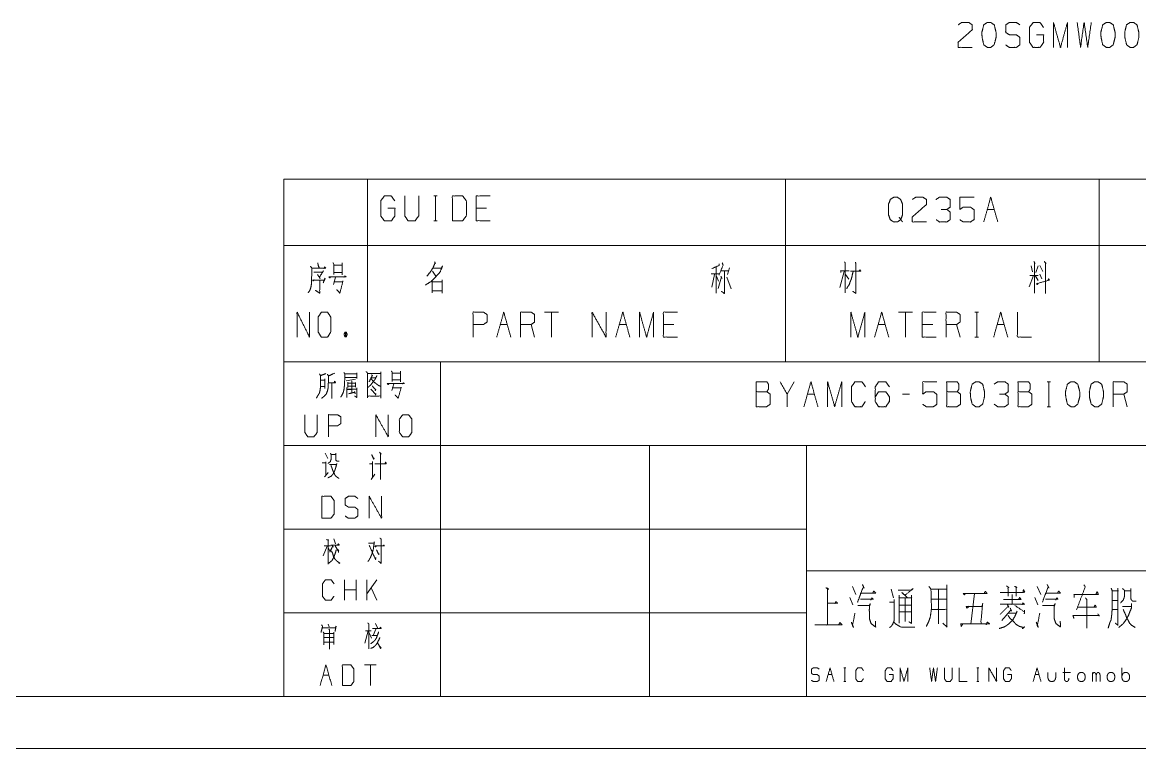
# Paper-space layout 'SHT2' of a CAD drawing. Header units: millimetres. Extents: x 0 to 420, y 0 to 297.
# Drawn here: x 210 to 316.9, y 0 to 69.4 of the extents above; entities that cross this region are included whole.
import ezdxf

# ---------------------------------------------------------------- set-up
doc = ezdxf.new("R2010")
doc.units = ezdxf.units.MM
doc.layers.add('101', color=7, linetype='Continuous', true_color=0xffffff)

psp = doc.layouts.new('SHT2')

# ---------------------------------------------------------------- linework, layer by layer
at = {"layer": '101', "color": 72, "linetype": 'Continuous', "lineweight": 18}
for p, q in [((235, 54.46), (235, 48.11)), ((235, 54.46), (243, 54.46)), ((243, 54.46), (243, 48.11)), ((243, 54.46), (283, 54.46)), ((283, 54.46), (283, 48.11)), ((283, 54.46), (313, 54.46)), ((313, 54.46), (338, 54.46)), ((313, 54.46), (313, 48.11)), ((249.35, 52.85), (249.68, 52.85)), ((249.52, 52.85), (249.52, 50.48)), ((254.41, 51.68), (253.41, 51.68)), ((302.3, 51.56), (302.97, 51.56)), ((249.35, 50.48), (249.68, 50.48)), ((235, 48.11), (243, 48.11)), ((235, 48.11), (235, 37)), ((243, 48.11), (283, 48.11)), ((243, 48.11), (243, 37)), ((283, 48.11), (313, 48.11)), ((283, 48.11), (283, 37)), ((313, 48.11), (338, 48.11)), ((313, 48.11), (313, 37)), ((239.76, 46.22), (240.58, 46.22)), ((240.59, 46.45), (240.59, 45.3)), ((276.35, 46.08), (276.35, 43.55)), ((277.63, 45.98), (277.45, 45.35)), ((306.49, 46.18), (306.62, 45.6)), ((307.15, 46.18), (306.94, 45.53)), ((307.33, 46.2), (307.61, 45.62)), ((239.76, 45.53), (240.58, 45.53)), ((239.95, 45.08), (239.76, 44.38)), ((249.23, 45.65), (249.55, 45.17)), ((275.88, 45.4), (276.64, 45.4)), ((276.21, 45.35), (275.95, 44.13)), ((276.39, 45.17), (276.6, 44.7)), ((276.87, 45.12), (276.55, 44)), ((276.78, 45.68), (277.56, 45.68)), ((276.8, 45.17), (276.94, 44.95)), ((277.38, 45.08), (277.79, 43.98)), ((288.6, 45.62), (288.21, 44.08)), ((288.74, 45.35), (289.04, 44.9)), ((306.72, 45.25), (306.32, 44.17)), ((306.37, 45.25), (307.18, 45.25)), ((306.87, 45.25), (307.18, 44.77)), ((307.31, 45.37), (307.52, 44.92)), ((239.81, 44.65), (240.59, 44.65)), ((261.28, 41.74), (259.94, 41.74)), ((260.61, 41.74), (260.61, 39.36)), ((295.14, 41.74), (293.8, 41.74)), ((294.47, 41.74), (294.47, 39.36)), ((301.12, 41.74), (301.46, 41.74)), ((301.3, 41.74), (301.3, 39.36)), ((240.85, 39.81), (240.99, 39.39)), ((255.72, 40.56), (256.39, 40.56)), ((259, 39.36), (258.67, 40.56)), ((267.1, 40.56), (267.77, 40.56)), ((272.33, 40.56), (271.32, 40.56)), ((291.86, 40.56), (292.53, 40.56)), ((297.08, 40.56), (296.08, 40.56)), ((299.7, 39.36), (299.36, 40.56)), ((303.24, 40.56), (303.91, 40.56)), ((301.12, 39.36), (301.46, 39.36)), ((235, 37), (243, 37)), ((243, 37), (283, 37)), ((283, 37), (313, 37)), ((313, 37), (338, 37)), ((241.88, 35.33), (240.99, 35.18)), ((245.34, 35.89), (246.15, 35.89)), ((246.17, 36.08), (246.17, 35.07)), ((239.6, 34.98), (239.6, 33.48)), ((241.5, 34.36), (241.5, 34.34)), ((245.34, 35.27), (246.15, 35.27)), ((245.53, 34.87), (245.34, 34.25)), ((245.39, 34.49), (246.17, 34.49)), ((283.82, 35.08), (283.15, 33.9)), ((308.02, 35.08), (308.35, 35.08)), ((308.19, 35.08), (308.19, 32.7)), ((285.09, 33.9), (285.76, 33.9)), ((294.87, 33.9), (294.2, 33.9)), ((315.69, 32.7), (315.36, 33.9)), ((308.02, 32.7), (308.35, 32.7)), ((238.96, 28.27), (239.21, 27.76)), ((243.36, 25.73), (243.73, 26.24)), ((239.16, 19.37), (238.78, 18.44)), ((239.81, 20.05), (239.95, 19.58)), ((243.1, 19.66), (243.66, 19.66)), ((239.24, 19.19), (239.41, 18.9)), ((240.83, 14.19), (240.83, 16.15)), ((241.94, 14.19), (241.94, 16.15)), ((243.92, 16.15), (242.95, 14.79)), ((242.95, 14.19), (242.95, 16.15)), ((241.94, 15.18), (240.83, 15.18)), ((243.92, 14.19), (243.36, 15.37)), ((289.4, 15.49), (289.74, 14.73)), ((293.11, 15.25), (293.33, 14.42)), ((307.08, 15.49), (307.42, 14.73)), ((314.27, 15.08), (314.84, 15.08)), ((315.42, 15.08), (316.01, 15.08)), ((289.16, 14.45), (289.45, 13.76)), ((301.06, 14.83), (300.72, 11.9)), ((306.84, 14.45), (307.13, 13.76)), ((314.27, 14.18), (314.79, 14.18)), ((304.37, 12.94), (305.08, 12.94)), ((313.01, 12.66), (312.88, 12.9)), ((314.27, 13.32), (314.79, 13.32)), ((315.23, 13.59), (316.03, 13.59)), ((239.25, 11.91), (239.35, 11.64)), ((243.78, 11.97), (243.97, 11.56)), ((298.47, 11.63), (298.06, 12)), ((239.31, 11.41), (239.39, 11.35)), ((243.08, 11.25), (242.76, 10.09)), ((242.83, 11.27), (243.37, 11.27)), ((243.17, 11.06), (243.39, 10.56)), ((243.42, 10.83), (243.94, 10.83)), ((243.8, 11.41), (243.55, 10.81)), ((243.84, 8.01), (242.73, 8.01)), ((243.29, 8.01), (243.29, 6.04)), ((288.58, 7.73), (288.76, 7.73)), ((288.67, 7.73), (288.67, 6.42)), ((301.31, 7.73), (301.49, 7.73)), ((301.4, 7.73), (301.4, 6.42)), ((315.18, 6.76), (315.18, 7.73)), ((238.77, 7.04), (239.32, 7.04)), ((287.07, 7.08), (287.45, 7.08)), ((288.58, 6.42), (288.76, 6.42)), ((301.31, 6.42), (301.49, 6.42)), ((306.88, 7.08), (307.25, 7.08)), ((309.52, 7.29), (310.25, 7.29)), ((312.35, 6.42), (312.35, 7.29))]:
    psp.add_line(p, q, dxfattribs=at)
at = {"layer": '101', "color": 133, "linetype": 'Continuous', "lineweight": 18}
for p, q in [((235, 37), (415, 37)), ((235, 37), (235, 5)), ((250, 37), (250, 5)), ((235, 29), (415, 29)), ((270, 29), (270, 5)), ((285, 29), (285, 5)), ((235, 21), (285, 21)), ((285, 17), (394, 17)), ((235, 13), (285, 13)), ((25, 5), (415, 5)), ((235, 5), (415, 5)), ((0, 0), (420, 0))]:
    psp.add_line(p, q, dxfattribs=at)
at = {"layer": '101', "color": 72, "linetype": 'Continuous', "lineweight": 18}
for points, knots in [([(299.52, 69.21), (299.84, 69.44), (300.53, 69.44), (300.86, 69.21), (300.86, 68.74), (299.5, 67.54), (299.52, 67.06), (300.86, 67.06)], [0, 0, 0.069694, 0.192979, 0.265274, 0.350227, 0.67474, 0.759752, 1, 1]), ([(302.63, 67.06), (302.96, 67.31), (303.14, 68.01), (303.14, 68.49), (302.96, 69.21), (302.63, 69.44), (302.29, 69.44), (301.96, 69.21), (301.78, 68.49), (301.8, 68.01), (301.96, 67.31), (302.29, 67.06), (302.63, 67.06)], [0, 0, 0.067526, 0.183973, 0.260585, 0.380944, 0.446143, 0.500306, 0.565506, 0.685865, 0.76253, 0.878311, 0.945837, 1, 1]), ([(304.06, 67.29), (304.39, 67.06), (305.08, 67.06), (305.42, 67.31), (305.42, 68.01), (305.08, 68.26), (304.41, 68.26), (304.06, 68.49), (304.06, 69.21), (304.41, 69.44), (305.08, 69.44), (305.42, 69.21)], [0, 0, 0.068034, 0.184053, 0.254518, 0.372335, 0.442801, 0.555845, 0.62637, 0.748394, 0.818919, 0.931963, 1, 1]), ([(307.02, 68.26), (307.69, 68.26), (307.69, 67.54), (307.36, 67.06), (306.67, 67.06), (306.33, 67.54), (306.33, 68.96), (306.69, 69.44), (307.34, 69.44), (307.68, 68.96)], [0, 0, 0.103295, 0.214796, 0.30426, 0.410277, 0.499741, 0.718897, 0.80996, 0.910534, 1, 1]), ([(308.63, 67.06), (308.63, 69.44), (309.3, 67.06), (309.97, 69.44), (309.97, 67.06)], [0, 0, 0.245192, 0.5, 0.754808, 1, 1]), ([(310.9, 69.44), (311.22, 67.06), (311.56, 69.44), (311.91, 67.06), (312.25, 69.44)], [0, 0, 0.249746, 0.499742, 0.750003, 1, 1]), ([(314.01, 67.06), (314.35, 67.31), (314.52, 68.01), (314.52, 68.49), (314.35, 69.21), (314.01, 69.44), (313.68, 69.44), (313.34, 69.21), (313.16, 68.49), (313.18, 68.01), (313.34, 67.31), (313.68, 67.06), (314.01, 67.06)], [0, 0, 0.067526, 0.183973, 0.260585, 0.380944, 0.446143, 0.500306, 0.565506, 0.685865, 0.76253, 0.878311, 0.945837, 1, 1]), ([(316.29, 67.06), (316.62, 67.31), (316.8, 68.01), (316.8, 68.49), (316.62, 69.21), (316.29, 69.44), (315.95, 69.44), (315.62, 69.21), (315.44, 68.49), (315.46, 68.01), (315.62, 67.31), (315.95, 67.06), (316.29, 67.06)], [0, 0, 0.067524, 0.18397, 0.260582, 0.380941, 0.446138, 0.500304, 0.565503, 0.685862, 0.762527, 0.878307, 0.945834, 1, 1]), ([(244.97, 51.68), (245.64, 51.68), (245.64, 50.95), (245.31, 50.48), (244.62, 50.48), (244.28, 50.95), (244.28, 52.38), (244.63, 52.85), (245.29, 52.85), (245.62, 52.38)], [0, 0, 0.103295, 0.214796, 0.304262, 0.410275, 0.49974, 0.718896, 0.809956, 0.910534, 1, 1]), ([(246.58, 52.85), (246.58, 50.95), (246.89, 50.48), (247.57, 50.48), (247.92, 50.95), (247.92, 52.85)], [0, 0, 0.337151, 0.4386, 0.557783, 0.662849, 1, 1]), ([(251.13, 50.48), (252.12, 50.48), (252.47, 50.95), (252.47, 52.38), (252.12, 52.85), (251.13, 52.85), (251.13, 50.48)], [0, 0, 0.142134, 0.22716, 0.43179, 0.516817, 0.658951, 1, 1]), ([(254.75, 50.48), (253.41, 50.48), (253.41, 52.85), (254.75, 52.85)], [0, 0, 0.26539, 0.73461, 1, 1]), ([(293.86, 50.83), (294.02, 50.58), (293.69, 50.36), (293.35, 50.36), (293.02, 50.58), (292.84, 51.06), (292.84, 52.03), (293.02, 52.51), (293.35, 52.73), (293.69, 52.73), (294.02, 52.51), (294.2, 52.03), (294.2, 51.08), (294.02, 50.58), (294.2, 50.36)], [0, 0, 0.043277, 0.102316, 0.151366, 0.210404, 0.284427, 0.42683, 0.500853, 0.559892, 0.608942, 0.66798, 0.742003, 0.880755, 0.95821, 1, 1]), ([(295.13, 52.51), (295.45, 52.73), (296.14, 52.73), (296.48, 52.51), (296.48, 52.03), (295.11, 50.83), (295.13, 50.36), (296.48, 50.36)], [0, 0, 0.069694, 0.192979, 0.265274, 0.350227, 0.67474, 0.759752, 1, 1]), ([(298.42, 51.56), (298.75, 51.78), (298.75, 52.51), (298.42, 52.73), (297.73, 52.73), (297.39, 52.51)], [0, 0, 0.153872, 0.429851, 0.583723, 0.846122, 1, 1]), ([(299.67, 50.58), (300, 50.36), (300.69, 50.36), (301.03, 50.58), (301.03, 51.53), (300.69, 51.78), (300, 51.78), (299.67, 51.56), (299.67, 52.73), (301.03, 52.73)], [0, 0, 0.062229, 0.168343, 0.230572, 0.376815, 0.441266, 0.54738, 0.609609, 0.790488, 1, 1]), ([(297.41, 50.58), (297.73, 50.36), (298.42, 50.36), (298.75, 50.58), (298.75, 51.31), (298.42, 51.56), (297.9, 51.56)], [0, 0, 0.124124, 0.343692, 0.472448, 0.70338, 0.836733, 1, 1]), ([(237.56, 46.13), (237.69, 45.95), (237.66, 44.45), (237.59, 44.08), (237.48, 43.78), (237.34, 43.6)], [0, 0, 0.081566, 0.649824, 0.793832, 0.914832, 1, 1]), ([(237.7, 45.95), (239.01, 45.95), (238.93, 46.08), (238.85, 45.9)], [0, 0, 0.79327, 0.883171, 1, 1]), ([(238.25, 46.45), (238.36, 46), (238.39, 46.08), (238.35, 45.9)], [0, 0, 0.638265, 0.750293, 1, 1]), ([(239.7, 46.47), (239.78, 46.38), (239.78, 45.35)], [0, 0, 0.110318, 1, 1]), ([(249.32, 45.95), (250.08, 45.95), (250.2, 46.18), (249.97, 45.6), (249.55, 45.12), (249.14, 44.7), (248.56, 44.33)], [0, 0, 0.213824, 0.286066, 0.460275, 0.639447, 0.80491, 1, 1]), ([(249.43, 46.55), (249.53, 46.38), (249.48, 46.45), (249.28, 45.98), (249.05, 45.62), (248.7, 45.17)], [0, 0, 0.113643, 0.164652, 0.449685, 0.682203, 1, 1]), ([(276.64, 46.35), (276.64, 46.2), (275.95, 45.9)], [0, 0, 0.166335, 1, 1]), ([(276.94, 46.47), (277.03, 46.22), (276.64, 45.28)], [0, 0, 0.205285, 1, 1]), ([(288.64, 46.55), (288.71, 46.45), (288.71, 43.6)], [0, 0, 0.041199, 1, 1]), ([(289.68, 46.53), (289.73, 46.38), (289.73, 43.53), (289.43, 43.73)], [0, 0, 0.047209, 0.892896, 1, 1]), ([(306.76, 46.58), (306.87, 46.38), (306.81, 46.45), (306.81, 43.55)], [0, 0, 0.070344, 0.098885, 1, 1]), ([(307.75, 46.58), (307.93, 46.38), (307.86, 46.45), (307.86, 43.53)], [0, 0, 0.081006, 0.11229, 1, 1]), ([(237.91, 44.83), (237.81, 44.7), (237.77, 44.8), (238.91, 44.8), (238.96, 45), (238.79, 44.55)], [0, 0, 0.074524, 0.127161, 0.67261, 0.770465, 1, 1]), ([(237.89, 45.55), (238.71, 45.55), (238.8, 45.68), (238.41, 45.08), (238.5, 44.95), (238.22, 45.35)], [0, 0, 0.349352, 0.41636, 0.723317, 0.790325, 1, 1]), ([(239.46, 45.08), (239.41, 45), (239.32, 45.12), (240.97, 45.12), (240.87, 45.2), (240.76, 45.08)], [0, 0, 0.040633, 0.112439, 0.86841, 0.923643, 1, 1]), ([(277.15, 45.68), (277.15, 43.53), (276.87, 43.73)], [0, 0, 0.861245, 1, 1]), ([(288.3, 45.53), (288.28, 45.68), (289.1, 45.68)], [0, 0, 0.156667, 1, 1]), ([(289.47, 45.62), (289.4, 45.37), (289.36, 45.15), (289.29, 44.9), (289.18, 44.65), (289.1, 44.38), (288.95, 44.17), (288.85, 43.98)], [0, 0, 0.146031, 0.274053, 0.420084, 0.572724, 0.735083, 0.872755, 1, 1]), ([(289.22, 45.65), (290.21, 45.65), (290.12, 45.78), (290.01, 45.65)], [0, 0, 0.757413, 0.874554, 1, 1]), ([(307.15, 44.5), (307.1, 44.38), (306.99, 44.45), (308.23, 44.8), (308.17, 44.92), (308.1, 44.77)], [0, 0, 0.073272, 0.143369, 0.837239, 0.91051, 1, 1]), ([(238.44, 44.83), (238.44, 43.55), (238.03, 43.83)], [0, 0, 0.721581, 1, 1]), ([(240.67, 44.73), (240.37, 43.55), (240.07, 43.9)], [0, 0, 0.725031, 1, 1]), ([(249.16, 44.8), (249.21, 44.73), (249.21, 43.6), (249.21, 43.78), (250.15, 43.78), (250.15, 43.55), (250.15, 44.83), (250.15, 44.65), (249.25, 44.65)], [0, 0, 0.018725, 0.248079, 0.283757, 0.474741, 0.520613, 0.780549, 0.816226, 1, 1]), ([(236.28, 39.36), (236.28, 41.74), (237.47, 39.36), (237.47, 41.74)], [0, 0, 0.320621, 0.679379, 1, 1]), ([(238.6, 39.36), (239.2, 39.36), (239.5, 39.84), (239.5, 41.26), (239.2, 41.74), (238.6, 41.74), (238.29, 41.26), (238.29, 39.84), (238.6, 39.36)], [0, 0, 0.094594, 0.183574, 0.409674, 0.498654, 0.593248, 0.683574, 0.909674, 1, 1]), ([(253.11, 39.36), (253.11, 41.74), (254.11, 41.74), (254.45, 41.51), (254.45, 40.79), (254.1, 40.56), (253.11, 40.56)], [0, 0, 0.401146, 0.571314, 0.639588, 0.762043, 0.832817, 1, 1]), ([(257.66, 39.36), (257.66, 41.74), (258.67, 41.74), (259, 41.51), (259, 40.79), (258.67, 40.56), (257.66, 40.56)], [0, 0, 0.400952, 0.571034, 0.639278, 0.761674, 0.829918, 1, 1]), ([(264.49, 39.36), (264.49, 41.74), (265.83, 39.36), (265.83, 41.74)], [0, 0, 0.317574, 0.682426, 1, 1]), ([(269.04, 39.36), (269.04, 41.74), (269.71, 39.36), (270.38, 41.74), (270.38, 39.36)], [0, 0, 0.245192, 0.5, 0.754808, 1, 1]), ([(272.66, 39.36), (271.32, 39.36), (271.32, 41.74), (272.66, 41.74)], [0, 0, 0.26539, 0.73461, 1, 1]), ([(289.25, 39.36), (289.25, 41.74), (289.92, 39.36), (290.59, 41.74), (290.59, 39.36)], [0, 0, 0.245192, 0.5, 0.754808, 1, 1]), ([(297.42, 39.36), (296.08, 39.36), (296.08, 41.74), (297.42, 41.74)], [0, 0, 0.26539, 0.73461, 1, 1]), ([(298.35, 39.36), (298.35, 41.74), (299.36, 41.74), (299.7, 41.51), (299.7, 40.79), (299.36, 40.56), (298.35, 40.56)], [0, 0, 0.400952, 0.571034, 0.639278, 0.761674, 0.829918, 1, 1]), ([(305.18, 41.74), (305.18, 39.36), (306.53, 39.36)], [0, 0, 0.638733, 1, 1]), ([(240.85, 39.39), (240.99, 39.39), (241.07, 39.61), (240.99, 39.81), (240.85, 39.81), (240.77, 39.61), (240.85, 39.39), (240.99, 39.81)], [0, 0, 0.086283, 0.23189, 0.363169, 0.449452, 0.580731, 0.726338, 1, 1]), ([(239.02, 35.86), (238.52, 35.67), (238.41, 35.86), (238.52, 35.67), (238.52, 34.63), (238.49, 34.32), (238.41, 33.99), (238.27, 33.77), (238.13, 33.52)], [0, 0, 0.166849, 0.237229, 0.30761, 0.629674, 0.726097, 0.831699, 0.91292, 1, 1]), ([(238.49, 35.22), (238.94, 35.22), (238.94, 35.36), (238.94, 34.43), (238.94, 34.63), (238.51, 34.63)], [0, 0, 0.210721, 0.272386, 0.704045, 0.796543, 1, 1]), ([(239.85, 35.89), (239.29, 35.64), (239.18, 35.8), (239.29, 35.64), (239.26, 34.72), (239.24, 34.45), (239.18, 34.19), (239.07, 33.92), (238.88, 33.7), (238.63, 33.5)], [0, 0, 0.182665, 0.239138, 0.295612, 0.572456, 0.651646, 0.732866, 0.818377, 0.904772, 1, 1]), ([(240.75, 35.97), (240.85, 35.84), (240.82, 34.85), (240.78, 34.43), (240.71, 34.1), (240.61, 33.88), (240.46, 33.61)], [0, 0, 0.065828, 0.469166, 0.63985, 0.777913, 0.875226, 1, 1]), ([(240.85, 35.84), (241.99, 35.84), (241.99, 35.95), (241.99, 35.4), (241.99, 35.49), (240.86, 35.49)], [0, 0, 0.378062, 0.414689, 0.597821, 0.627122, 1, 1]), ([(242.88, 36.06), (243, 35.95), (243, 33.57), (243, 33.72), (244.28, 33.72), (244.28, 33.5), (244.28, 36.02), (244.28, 35.86), (243, 35.86)], [0, 0, 0.020432, 0.31272, 0.331665, 0.488565, 0.515629, 0.824156, 0.8431, 1, 1]), ([(243.41, 35.47), (243.81, 35.47), (243.92, 35.67), (243.75, 35.33), (243.53, 35.05), (243.34, 34.8), (243.09, 34.56)], [0, 0, 0.200765, 0.312942, 0.497481, 0.675939, 0.827662, 1, 1]), ([(243.41, 35.75), (243.52, 35.64), (243.47, 35.69), (243.17, 35.07)], [0, 0, 0.171555, 0.242655, 1, 1]), ([(243.38, 35.36), (243.56, 35.11), (243.83, 34.91), (244.05, 34.74), (244.25, 34.65)], [0, 0, 0.268925, 0.559585, 0.805954, 1, 1]), ([(245.28, 36.11), (245.36, 36.02), (245.36, 35.11)], [0, 0, 0.1152, 1, 1]), ([(239.32, 34.98), (239.96, 34.98), (239.88, 35.14), (239.82, 34.98)], [0, 0, 0.653169, 0.829876, 1, 1]), ([(241.14, 35.05), (241.14, 34.54), (241.14, 34.65), (241.88, 34.65), (241.88, 34.56), (241.88, 35.02), (241.88, 34.94), (241.14, 34.94), (241.52, 34.94), (241.52, 35.18), (241.52, 34.01), (241.52, 34.34), (241.05, 34.34), (241.05, 34.52), (241.05, 33.57), (241.05, 34.34)], [0, 0, 0.070415, 0.085722, 0.187454, 0.1997, 0.263992, 0.276238, 0.377969, 0.429917, 0.463594, 0.625854, 0.671777, 0.736711, 0.761203, 0.892847, 1, 1]), ([(241.05, 34.36), (242, 34.36), (242, 34.49), (242, 33.57), (241.78, 33.72)], [0, 0, 0.417696, 0.475807, 0.882585, 1, 1]), ([(243.33, 34.36), (243.81, 33.88), (243.84, 33.94), (243.77, 33.81)], [0, 0, 0.751291, 0.831524, 1, 1]), ([(243.47, 34.67), (243.78, 34.32), (243.81, 34.36), (243.75, 34.23)], [0, 0, 0.701571, 0.782059, 1, 1]), ([(245.05, 34.87), (245, 34.8), (244.9, 34.91), (246.54, 34.91), (246.45, 34.98), (246.34, 34.87)], [0, 0, 0.037993, 0.105804, 0.873518, 0.927248, 1, 1]), ([(246.25, 34.56), (245.95, 33.52), (245.65, 33.83)], [0, 0, 0.715868, 1, 1]), ([(280.2, 34.13), (280.2, 35.08), (281.21, 35.08), (281.37, 34.85), (281.37, 34.38), (281.21, 34.13), (280.2, 34.13), (280.2, 32.7), (281.19, 32.7), (281.53, 32.93), (281.53, 33.9), (281.21, 34.13)], [0, 0, 0.115917, 0.238846, 0.272469, 0.330427, 0.366584, 0.489512, 0.663388, 0.78416, 0.833485, 0.952452, 1, 1]), ([(283.15, 32.7), (283.15, 33.9), (282.48, 35.08)], [0, 0, 0.469959, 1, 1]), ([(287.03, 32.7), (287.03, 35.08), (287.7, 32.7), (288.38, 35.08), (288.38, 32.7)], [0, 0, 0.245192, 0.5, 0.754808, 1, 1]), ([(290.63, 33.18), (290.3, 32.7), (289.64, 32.7), (289.31, 33.18), (289.31, 34.6), (289.64, 35.08), (290.32, 35.08), (290.65, 34.6)], [0, 0, 0.114569, 0.243367, 0.357936, 0.638583, 0.753152, 0.885431, 1, 1]), ([(291.59, 33.65), (291.9, 34.13), (292.59, 34.13), (292.93, 33.65), (292.93, 33.18), (292.59, 32.7), (291.9, 32.7), (291.59, 33.18), (291.59, 34.6), (291.9, 35.08), (292.59, 35.08), (292.93, 34.6)], [0, 0, 0.076963, 0.16976, 0.248073, 0.312018, 0.390331, 0.483129, 0.560092, 0.751926, 0.828889, 0.921687, 1, 1]), ([(296.12, 32.93), (296.46, 32.7), (297.15, 32.7), (297.48, 32.93), (297.48, 33.88), (297.15, 34.13), (296.46, 34.13), (296.12, 33.9), (296.12, 35.08), (297.48, 35.08)], [0, 0, 0.062229, 0.168345, 0.230572, 0.376816, 0.441264, 0.547379, 0.609609, 0.79049, 1, 1]), ([(298.42, 34.13), (298.42, 35.08), (299.42, 35.08), (299.58, 34.85), (299.58, 34.38), (299.42, 34.13), (298.42, 34.13), (298.42, 32.7), (299.4, 32.7), (299.74, 32.93), (299.74, 33.9), (299.42, 34.13)], [0, 0, 0.115917, 0.238847, 0.27247, 0.330429, 0.366585, 0.489516, 0.663391, 0.784165, 0.833487, 0.952454, 1, 1]), ([(301.52, 32.7), (301.86, 32.95), (302.03, 33.65), (302.03, 34.13), (301.86, 34.85), (301.52, 35.08), (301.19, 35.08), (300.85, 34.85), (300.67, 34.13), (300.69, 33.65), (300.85, 32.95), (301.19, 32.7), (301.52, 32.7)], [0, 0, 0.067527, 0.183973, 0.260584, 0.380944, 0.446143, 0.500306, 0.565505, 0.685864, 0.762529, 0.87831, 0.945837, 1, 1]), ([(303.98, 33.9), (304.31, 34.13), (304.31, 34.85), (303.98, 35.08), (303.29, 35.08), (302.95, 34.85)], [0, 0, 0.153877, 0.429855, 0.583732, 0.846129, 1, 1]), ([(305.24, 34.13), (305.24, 35.08), (306.25, 35.08), (306.41, 34.85), (306.41, 34.38), (306.25, 34.13), (305.24, 34.13), (305.24, 32.7), (306.23, 32.7), (306.57, 32.93), (306.57, 33.9), (306.25, 34.13)], [0, 0, 0.115917, 0.238846, 0.272469, 0.330427, 0.366584, 0.489512, 0.663388, 0.78416, 0.833485, 0.952452, 1, 1]), ([(310.63, 32.7), (310.96, 32.95), (311.14, 33.65), (311.14, 34.13), (310.96, 34.85), (310.63, 35.08), (310.29, 35.08), (309.96, 34.85), (309.78, 34.13), (309.8, 33.65), (309.96, 32.95), (310.29, 32.7), (310.63, 32.7)], [0, 0, 0.067527, 0.183972, 0.260584, 0.380943, 0.446142, 0.500305, 0.565505, 0.685864, 0.762529, 0.87831, 0.945837, 1, 1]), ([(312.9, 32.7), (313.24, 32.95), (313.42, 33.65), (313.42, 34.13), (313.24, 34.85), (312.9, 35.08), (312.57, 35.08), (312.23, 34.85), (312.06, 34.13), (312.07, 33.65), (312.23, 32.95), (312.57, 32.7), (312.9, 32.7)], [0, 0, 0.067527, 0.183973, 0.260584, 0.380944, 0.446143, 0.500306, 0.565505, 0.685864, 0.762529, 0.87831, 0.945837, 1, 1]), ([(314.35, 32.7), (314.35, 35.08), (315.36, 35.08), (315.69, 34.85), (315.69, 34.13), (315.36, 33.9), (314.35, 33.9)], [0, 0, 0.400952, 0.571034, 0.639278, 0.761674, 0.829918, 1, 1]), ([(241.21, 33.94), (241.8, 34.08), (241.77, 34.14), (241.85, 33.92)], [0, 0, 0.664113, 0.744119, 1, 1]), ([(302.97, 32.93), (303.29, 32.7), (303.98, 32.7), (304.31, 32.93), (304.31, 33.65), (303.98, 33.9), (303.46, 33.9)], [0, 0, 0.124118, 0.343685, 0.472446, 0.703377, 0.836734, 1, 1]), ([(237.02, 31.92), (237.02, 30.24), (237.3, 29.82), (237.89, 29.82), (238.21, 30.24), (238.21, 31.92)], [0, 0, 0.337151, 0.4386, 0.557779, 0.662849, 1, 1]), ([(239.28, 29.82), (239.28, 31.92), (240.17, 31.92), (240.47, 31.72), (240.47, 31.08), (240.16, 30.88), (239.28, 30.88)], [0, 0, 0.401145, 0.571312, 0.639588, 0.762043, 0.832818, 1, 1]), ([(243.81, 29.82), (243.81, 31.92), (245, 29.82), (245, 31.92)], [0, 0, 0.317575, 0.682425, 1, 1]), ([(246.37, 29.82), (246.96, 29.82), (247.26, 30.24), (247.26, 31.5), (246.96, 31.92), (246.37, 31.92), (246.06, 31.5), (246.06, 30.24), (246.37, 29.82)], [0, 0, 0.102684, 0.19162, 0.409478, 0.498414, 0.601098, 0.69162, 0.909478, 1, 1]), ([(239.47, 28.27), (239.53, 28.12), (239.55, 27.87), (239.53, 27.65), (239.46, 27.45), (239.25, 27.28)], [0, 0, 0.149643, 0.368122, 0.566825, 0.758478, 1, 1]), ([(239.55, 28.12), (239.97, 28.12), (239.97, 28.27), (239.97, 27.67), (240, 27.56), (240.08, 27.5), (240.3, 27.5)], [0, 0, 0.262145, 0.358273, 0.729051, 0.800406, 0.864074, 1, 1]), ([(243.42, 28.12), (243.61, 27.67), (243.64, 27.76), (243.53, 27.85)], [0, 0, 0.671942, 0.80317, 1, 1]), ([(244.15, 28.36), (244.31, 28.16), (244.26, 28.27), (244.26, 25.73)], [0, 0, 0.086785, 0.127971, 1, 1]), ([(238.69, 27.34), (239.03, 27.34), (239.03, 27.43), (239.03, 26.15), (238.91, 26), (239.25, 26.39)], [0, 0, 0.140958, 0.177208, 0.702849, 0.784406, 1, 1]), ([(239.39, 27.17), (240.05, 27.17), (240.08, 27.28), (239.99, 26.92), (239.86, 26.53), (239.71, 26.24), (239.52, 26.04), (239.21, 25.89)], [0, 0, 0.26219, 0.308069, 0.454224, 0.62082, 0.751482, 0.860688, 1, 1]), ([(239.52, 27.06), (239.6, 26.88), (239.67, 26.66), (239.81, 26.35), (239.92, 26.13), (240.08, 25.97), (240.28, 25.84)], [0, 0, 0.130905, 0.28965, 0.519816, 0.68681, 0.835717, 1, 1]), ([(243.22, 27.25), (243.5, 27.25), (243.5, 27.45), (243.5, 25.91)], [0, 0, 0.138742, 0.236859, 1, 1]), ([(243.72, 27.25), (244.81, 27.25), (244.75, 27.39), (244.68, 27.25)], [0, 0, 0.78861, 0.894308, 1, 1]), ([(238.64, 22.03), (239.52, 22.03), (239.83, 22.45), (239.83, 23.71), (239.52, 24.13), (238.64, 24.13), (238.64, 22.03)], [0, 0, 0.142136, 0.227161, 0.43179, 0.516816, 0.658952, 1, 1]), ([(240.89, 22.23), (241.19, 22.03), (241.8, 22.03), (242.09, 22.25), (242.09, 22.87), (241.8, 23.09), (241.2, 23.09), (240.89, 23.29), (240.89, 23.93), (241.2, 24.13), (241.8, 24.13), (242.09, 23.93)], [0, 0, 0.068036, 0.184055, 0.254519, 0.372335, 0.4428, 0.555844, 0.62637, 0.748394, 0.81892, 0.931964, 1, 1]), ([(243.17, 22.03), (243.17, 24.13), (244.36, 22.03), (244.36, 24.13)], [0, 0, 0.317575, 0.682425, 1, 1]), ([(239.09, 19.99), (239.28, 19.95), (239.24, 19.97), (239.24, 17.65), (239.24, 19.39), (238.86, 19.39), (239.49, 19.39)], [0, 0, 0.036666, 0.045806, 0.482397, 0.809839, 0.881494, 1, 1]), ([(239.62, 19.39), (239.75, 19.29), (239.69, 19.35), (239.4, 18.79)], [0, 0, 0.189546, 0.286113, 1, 1]), ([(239.5, 19.47), (240.31, 19.47), (240.23, 19.6), (240.17, 19.54), (240.17, 19.5)], [0, 0, 0.748195, 0.88219, 0.961518, 1, 1]), ([(239.92, 19.39), (240.23, 18.9), (240.26, 19.02), (240.23, 18.77)], [0, 0, 0.607316, 0.739973, 1, 1]), ([(243.67, 19.79), (243.57, 19.06), (243.54, 18.96), (243.48, 18.79), (243.44, 18.61), (243.36, 18.44), (243.3, 18.27), (243.23, 18.17), (243.16, 18.03), (243.04, 17.88)], [0, 0, 0.358965, 0.411732, 0.4979, 0.5918, 0.680619, 0.766789, 0.828973, 0.90861, 1, 1]), ([(243.19, 19.41), (243.79, 18.09), (243.8, 18.27)], [0, 0, 0.886138, 1, 1]), ([(243.85, 19.37), (243.77, 19.27), (243.74, 19.39), (244.64, 19.39), (244.56, 19.47), (244.5, 19.37)], [0, 0, 0.092086, 0.184787, 0.833338, 0.913615, 1, 1]), ([(244.21, 20.12), (244.33, 20.03), (244.33, 17.72), (244.08, 17.92)], [0, 0, 0.051481, 0.883809, 1, 1]), ([(240.03, 19.02), (239.91, 18.63), (239.78, 18.29), (239.62, 17.98), (239.3, 17.72)], [0, 0, 0.267133, 0.499161, 0.72684, 1, 1]), ([(239.57, 18.9), (239.68, 18.67), (239.76, 18.38), (239.91, 18.11), (240.13, 17.9), (240.33, 17.76), (240.38, 17.76), (240.26, 17.69)], [0, 0, 0.15724, 0.347935, 0.540843, 0.730856, 0.888891, 0.91654, 1, 1]), ([(243.87, 19.02), (244.09, 18.56), (244.14, 18.63)], [0, 0, 0.869236, 1, 1]), ([(239.81, 14.58), (239.53, 14.19), (238.99, 14.19), (238.71, 14.58), (238.71, 15.76), (238.99, 16.15), (239.54, 16.15), (239.82, 15.76)], [0, 0, 0.114569, 0.243366, 0.357935, 0.638584, 0.753153, 0.885431, 1, 1]), ([(286.84, 15.39), (287.13, 15.25), (287.01, 15.35), (287.01, 11.83), (285.79, 11.83), (288.4, 11.83), (288.21, 12.07), (288.08, 11.83)], [0, 0, 0.038464, 0.057476, 0.475753, 0.620716, 0.930937, 0.967841, 1, 1]), ([(290.35, 15.7), (290.52, 15.35), (290.45, 15.49), (289.89, 14.01), (290.21, 14.87), (291.62, 14.87), (291.45, 15.08), (291.35, 14.9)], [0, 0, 0.078123, 0.109823, 0.431708, 0.618206, 0.905322, 0.95978, 1, 1]), ([(293.79, 15.14), (295.06, 15.14), (295.21, 15.32), (294.42, 14.66), (294.13, 14.94), (294.64, 14.45)], [0, 0, 0.350358, 0.412845, 0.694397, 0.805524, 1, 1]), ([(296.72, 15.52), (296.91, 15.25), (296.96, 13.38), (296.84, 12.56), (296.69, 12.14), (296.47, 11.69)], [0, 0, 0.084991, 0.553591, 0.764033, 0.874444, 1, 1]), ([(296.86, 15.25), (298.42, 15.25), (298.42, 15.63), (298.42, 11.63), (298.42, 13.32), (296.94, 13.32), (297.64, 13.32), (297.64, 11.94), (297.64, 15.21), (297.64, 14.28), (296.94, 14.28), (298.4, 14.28)], [0, 0, 0.088756, 0.110333, 0.337872, 0.433988, 0.518584, 0.558802, 0.637264, 0.823611, 0.876573, 0.916791, 1, 1]), ([(300.25, 14.87), (300.11, 14.7), (300.01, 14.83), (302.28, 14.83), (302.11, 15.04), (302.01, 14.9)], [0, 0, 0.07295, 0.127451, 0.858968, 0.945499, 1, 1]), ([(304.91, 15.52), (305.13, 15.42), (305.06, 15.42), (305.06, 14.56), (305.06, 14.94), (303.52, 14.94), (305.89, 14.94), (305.76, 15.21), (305.72, 15.01)], [0, 0, 0.040619, 0.052866, 0.197219, 0.260735, 0.517921, 0.913905, 0.964406, 1, 1]), ([(304.15, 15.56), (304.37, 15.39), (304.28, 15.49), (304.28, 14.59)], [0, 0, 0.211759, 0.319642, 1, 1]), ([(308.03, 15.7), (308.2, 15.35), (308.13, 15.49), (307.57, 14.01), (307.89, 14.87), (309.3, 14.87), (309.13, 15.08), (309.03, 14.9)], [0, 0, 0.078123, 0.109823, 0.431707, 0.618205, 0.90532, 0.95978, 1, 1]), ([(310.62, 14.45), (310.59, 14.73), (312.93, 14.73), (312.81, 15.01), (312.69, 14.76)], [0, 0, 0.086832, 0.820652, 0.915214, 1, 1]), ([(311.54, 15.66), (311.67, 15.49), (310.84, 13.28)], [0, 0, 0.082206, 1, 1]), ([(314.15, 15.35), (314.25, 15.08), (314.25, 13.28), (314.2, 13.04), (314.2, 12.8), (314.18, 12.59), (314.13, 12.28), (314.03, 12.07), (313.93, 11.76), (313.86, 11.52)], [0, 0, 0.074984, 0.534512, 0.597621, 0.65948, 0.71287, 0.793379, 0.851996, 0.935363, 1, 1]), ([(314.79, 15.35), (314.79, 11.8), (314.54, 12)], [0, 0, 0.917409, 1, 1]), ([(315.23, 15.32), (315.42, 15.14), (315.42, 14.66), (315.4, 14.45), (315.3, 14.21), (315.05, 13.94)], [0, 0, 0.164769, 0.470335, 0.602197, 0.766977, 1, 1]), ([(316.03, 15.32), (316.03, 14.35), (316.08, 14.21), (316.2, 14.11), (316.54, 14.11)], [0, 0, 0.598586, 0.689285, 0.788402, 1, 1]), ([(287.04, 13.9), (287.99, 13.9), (287.84, 14.07), (287.72, 13.87)], [0, 0, 0.670973, 0.830536, 1, 1]), ([(290.18, 14.28), (291.4, 14.28), (291.28, 14.42), (291.16, 14.21)], [0, 0, 0.741831, 0.853861, 1, 1]), ([(292.96, 14.01), (293.4, 14.01), (293.4, 14.25), (293.4, 12.25), (293.25, 11.9), (293.11, 11.69), (292.96, 11.59)], [0, 0, 0.125834, 0.195051, 0.768558, 0.875967, 0.948626, 1, 1]), ([(293.86, 12), (293.86, 14.66), (293.86, 14.42), (295.06, 14.42), (295.06, 14.66), (295.06, 11.97), (294.79, 12.14)], [0, 0, 0.361691, 0.394572, 0.557302, 0.590182, 0.956571, 1, 1]), ([(293.91, 13.73), (295.06, 13.73), (294.45, 13.73), (294.45, 14.35), (294.45, 12.14), (294.45, 13.07), (293.89, 13.07), (295.06, 13.07)], [0, 0, 0.158158, 0.242286, 0.327959, 0.632573, 0.761082, 0.838477, 1, 1]), ([(300.57, 13.63), (300.35, 13.42), (300.28, 13.59), (301.79, 13.59), (301.86, 13.87), (301.67, 11.94), (299.72, 11.94), (302.52, 11.94), (302.3, 12.11), (302.18, 11.83)], [0, 0, 0.031541, 0.051129, 0.209218, 0.239067, 0.442059, 0.646044, 0.939271, 0.968457, 1, 1]), ([(304.67, 14.73), (304.67, 13.8), (303.52, 13.8), (305.86, 13.8), (305.72, 13.94), (305.64, 13.76)], [0, 0, 0.193739, 0.432176, 0.919192, 0.961028, 1, 1]), ([(303.86, 14.25), (305.54, 14.25), (305.4, 14.45), (305.3, 14.28)], [0, 0, 0.788407, 0.907163, 1, 1]), ([(307.86, 14.28), (309.08, 14.28), (308.96, 14.42), (308.84, 14.21)], [0, 0, 0.741833, 0.853858, 1, 1]), ([(311.69, 14.42), (311.81, 14.25), (311.81, 11.52)], [0, 0, 0.071935, 1, 1]), ([(289.3, 12.11), (289.5, 11.59), (289.4, 11.76), (289.64, 12.94)], [0, 0, 0.28372, 0.385385, 1, 1]), ([(289.91, 13.7), (291.01, 13.7), (291.11, 13.87), (291.04, 13.63), (291.01, 13.25), (291.04, 12.8), (291.04, 12.38), (291.18, 11.97), (291.62, 11.63), (291.6, 12.18)], [0, 0, 0.252811, 0.298458, 0.35658, 0.44417, 0.547625, 0.642981, 0.74412, 0.872734, 1, 1]), ([(305.15, 13.14), (304.93, 12.63), (304.72, 12.28), (304.4, 11.97), (304.13, 11.76), (303.89, 11.63), (303.45, 11.49)], [0, 0, 0.225376, 0.389323, 0.567254, 0.703118, 0.815477, 1, 1]), ([(304.23, 13.76), (304.37, 13.52), (304.28, 13.59), (303.52, 12.83)], [0, 0, 0.191672, 0.272784, 1, 1]), ([(304.5, 13.42), (304.62, 13.14), (304.57, 13.28), (303.69, 12.25)], [0, 0, 0.167132, 0.248203, 1, 1]), ([(304.93, 13.7), (305.86, 13.07), (305.86, 13.25), (305.84, 12.9)], [0, 0, 0.682772, 0.788339, 1, 1]), ([(306.98, 12.11), (307.18, 11.59), (307.08, 11.76), (307.32, 12.94)], [0, 0, 0.283723, 0.385388, 1, 1]), ([(307.59, 13.7), (308.69, 13.7), (308.79, 13.87), (308.71, 13.63), (308.69, 13.25), (308.71, 12.8), (308.71, 12.38), (308.86, 11.97), (309.3, 11.63), (309.28, 12.18)], [0, 0, 0.252811, 0.298458, 0.35658, 0.44417, 0.547625, 0.642981, 0.74412, 0.872734, 1, 1]), ([(310.93, 13.52), (312.74, 13.52), (312.62, 13.73), (312.49, 13.52)], [0, 0, 0.789757, 0.894878, 1, 1]), ([(316.1, 13.87), (316.08, 13.42), (315.93, 13.07), (315.81, 12.76), (315.64, 12.42), (315.32, 11.97), (315.13, 11.8), (314.88, 11.59)], [0, 0, 0.168094, 0.308343, 0.433186, 0.577245, 0.782808, 0.880277, 1, 1]), ([(315.3, 13.32), (315.4, 13.07), (315.52, 12.83), (315.64, 12.49), (315.79, 12.25), (315.91, 12), (316.1, 11.8), (316.44, 11.59)], [0, 0, 0.122074, 0.248873, 0.420375, 0.552722, 0.679521, 0.812848, 1, 1]), ([(238.63, 11.83), (238.72, 11.7), (238.57, 11.12)], [0, 0, 0.202835, 1, 1]), ([(243.04, 12.03), (243.15, 11.91), (243.15, 9.55)], [0, 0, 0.067451, 1, 1]), ([(293.4, 12.07), (293.5, 11.94), (293.74, 11.8), (294.01, 11.63), (295.38, 11.63)], [0, 0, 0.079191, 0.210505, 0.359966, 1, 1]), ([(299.76, 11.9), (299.81, 11.69), (299.94, 11.9)], [0, 0, 0.469549, 1, 1]), ([(304.28, 12.76), (304.45, 12.49), (304.79, 12.18), (305.03, 11.9), (305.37, 11.69), (305.76, 11.59), (305.76, 11.52), (305.64, 11.49), (305.89, 11.66)], [0, 0, 0.13236, 0.320591, 0.47081, 0.633666, 0.79833, 0.826471, 0.878161, 1, 1]), ([(310.59, 12.45), (310.49, 12.73), (313.03, 12.73), (312.88, 12.8)], [0, 0, 0.097864, 0.94591, 1, 1]), ([(238.66, 11.54), (239.95, 11.54), (240.01, 11.72), (239.91, 11.21)], [0, 0, 0.640512, 0.737633, 1, 1]), ([(238.78, 11.16), (238.85, 11.04), (238.85, 9.94), (238.85, 10.17), (239.8, 10.17), (239.8, 9.96), (239.8, 11.14), (239.8, 11.02), (238.87, 11.02), (239.38, 11.02), (239.38, 11.35), (239.38, 9.51), (239.38, 10.63), (238.91, 10.63), (239.8, 10.63)], [0, 0, 0.014368, 0.123722, 0.146418, 0.241237, 0.26187, 0.379477, 0.391856, 0.485217, 0.536274, 0.569286, 0.752918, 0.864335, 0.911016, 1, 1]), ([(244.08, 11.16), (243.87, 10.59), (243.75, 10.38), (243.59, 10.23), (243.32, 10.03)], [0, 0, 0.434199, 0.60217, 0.755159, 1, 1]), ([(243.49, 11.5), (244.33, 11.5), (244.25, 11.62), (244.19, 11.45)], [0, 0, 0.722881, 0.847797, 1, 1]), ([(244.21, 10.63), (243.92, 10.05), (243.8, 9.9), (243.67, 9.78), (243.55, 9.67), (243.32, 9.59)], [0, 0, 0.456849, 0.58792, 0.715305, 0.825253, 1, 1]), ([(244, 10.09), (244.27, 9.59), (244.31, 9.65), (244.18, 9.78)], [0, 0, 0.686251, 0.779066, 1, 1]), ([(238.49, 6.04), (239.04, 8.01), (239.6, 6.04)], [0, 0, 0.500001, 1, 1]), ([(240.61, 6.04), (241.43, 6.04), (241.72, 6.43), (241.72, 7.61), (241.43, 8.01), (240.61, 8.01), (240.61, 6.04)], [0, 0, 0.142137, 0.227162, 0.431791, 0.516816, 0.658952, 1, 1]), ([(285.47, 6.54), (285.65, 6.42), (286.03, 6.42), (286.22, 6.55), (286.22, 6.94), (286.03, 7.08), (285.66, 7.08), (285.47, 7.2), (285.47, 7.6), (285.66, 7.73), (286.03, 7.73), (286.22, 7.6)], [0, 0, 0.068034, 0.184057, 0.25452, 0.372335, 0.442798, 0.555846, 0.626371, 0.748393, 0.818918, 0.931966, 1, 1]), ([(290.45, 6.68), (290.26, 6.42), (289.9, 6.42), (289.72, 6.68), (289.72, 7.46), (289.9, 7.73), (290.27, 7.73), (290.46, 7.46)], [0, 0, 0.114569, 0.243366, 0.357935, 0.638585, 0.753153, 0.885431, 1, 1]), ([(292.92, 7.08), (293.29, 7.08), (293.29, 6.68), (293.1, 6.42), (292.72, 6.42), (292.54, 6.68), (292.54, 7.46), (292.73, 7.73), (293.09, 7.73), (293.28, 7.46)], [0, 0, 0.103295, 0.214795, 0.304261, 0.410274, 0.49974, 0.718896, 0.809958, 0.910535, 1, 1]), ([(293.96, 6.42), (293.96, 7.73), (294.33, 6.42), (294.7, 7.73), (294.7, 6.42)], [0, 0, 0.245192, 0.5, 0.754808, 1, 1]), ([(296.79, 7.73), (296.97, 6.42), (297.15, 7.73), (297.35, 6.42), (297.53, 7.73)], [0, 0, 0.249746, 0.499742, 0.750003, 1, 1]), ([(298.2, 7.73), (298.2, 6.68), (298.38, 6.42), (298.75, 6.42), (298.95, 6.68), (298.95, 7.73)], [0, 0, 0.337151, 0.438599, 0.557781, 0.662849, 1, 1]), ([(299.62, 7.73), (299.62, 6.42), (300.36, 6.42)], [0, 0, 0.638735, 1, 1]), ([(302.45, 6.42), (302.45, 7.73), (303.19, 6.42), (303.19, 7.73)], [0, 0, 0.317574, 0.682426, 1, 1]), ([(304.23, 7.08), (304.6, 7.08), (304.6, 6.68), (304.42, 6.42), (304.04, 6.42), (303.85, 6.68), (303.85, 7.46), (304.05, 7.73), (304.41, 7.73), (304.59, 7.46)], [0, 0, 0.103295, 0.214795, 0.304261, 0.410274, 0.49974, 0.718896, 0.809958, 0.910535, 1, 1]), ([(306.69, 6.42), (307.06, 7.73), (307.43, 6.42)], [0, 0, 0.500001, 1, 1]), ([(310.11, 6.73), (310.07, 6.54), (309.96, 6.43), (309.82, 6.43), (309.7, 6.54), (309.67, 6.73), (309.67, 7.74)], [0, 0, 0.107406, 0.190396, 0.26402, 0.350759, 0.456999, 1, 1]), ([(308.1, 7.29), (308.1, 6.76), (308.16, 6.58), (308.27, 6.46), (308.41, 6.42), (308.53, 6.42), (308.67, 6.46), (308.78, 6.58), (308.84, 6.76), (308.84, 7.29)], [0, 0, 0.242016, 0.329107, 0.404862, 0.470732, 0.529268, 0.595138, 0.670893, 0.757984, 1, 1]), ([(310.99, 6.58), (311.1, 6.46), (311.24, 6.42), (311.36, 6.42), (311.5, 6.46), (311.61, 6.58), (311.66, 6.76), (311.66, 6.95), (311.61, 7.12), (311.5, 7.24), (311.36, 7.29), (311.24, 7.29), (311.1, 7.24), (310.99, 7.12), (310.93, 6.95), (310.93, 6.76), (310.99, 6.58)], [0, 0, 0.063224, 0.118198, 0.167051, 0.222025, 0.285248, 0.357933, 0.432348, 0.5, 0.563224, 0.618198, 0.667051, 0.722025, 0.785248, 0.8529, 0.927315, 1, 1]), ([(312.35, 7.02), (312.38, 7.17), (312.47, 7.27), (312.58, 7.27), (312.68, 7.17), (312.72, 7.02), (312.72, 6.42)], [0, 0, 0.118877, 0.224452, 0.306994, 0.412569, 0.533092, 1, 1]), ([(312.72, 7.02), (312.75, 7.17), (312.85, 7.27), (312.96, 7.27), (313.05, 7.17), (313.09, 7.02), (313.09, 6.42)], [0, 0, 0.118605, 0.223939, 0.31376, 0.413913, 0.53416, 1, 1]), ([(313.82, 6.58), (313.93, 6.46), (314.06, 6.42), (314.19, 6.42), (314.33, 6.46), (314.44, 6.58), (314.49, 6.76), (314.49, 6.95), (314.44, 7.12), (314.33, 7.24), (314.19, 7.29), (314.06, 7.29), (313.93, 7.24), (313.82, 7.12), (313.76, 6.95), (313.76, 6.76), (313.82, 6.58)], [0, 0, 0.063224, 0.118198, 0.167051, 0.222025, 0.285248, 0.357933, 0.432348, 0.5, 0.563224, 0.618198, 0.667051, 0.722025, 0.785248, 0.8529, 0.927315, 1, 1]), ([(315.18, 6.76), (315.23, 6.58), (315.34, 6.46), (315.48, 6.42), (315.61, 6.42), (315.74, 6.46), (315.85, 6.58), (315.91, 6.76), (315.91, 6.95), (315.85, 7.12), (315.74, 7.24), (315.61, 7.29), (315.48, 7.29), (315.34, 7.24), (315.23, 7.12), (315.18, 6.95)], [0, 0, 0.078529, 0.146835, 0.206229, 0.25901, 0.318404, 0.38671, 0.465239, 0.545636, 0.618727, 0.687034, 0.746428, 0.799208, 0.858602, 0.926909, 1, 1])]:
    psp.add_open_spline(points, degree=1, knots=knots, dxfattribs=at)
for points in [[(301.96, 50.36), (302.63, 52.73), (303.31, 50.36)], [(255.38, 39.36), (256.05, 41.74), (256.73, 39.36)], [(266.76, 39.36), (267.44, 41.74), (268.11, 39.36)], [(291.52, 39.36), (292.2, 41.74), (292.87, 39.36)], [(302.91, 39.36), (303.58, 41.74), (304.25, 39.36)], [(284.76, 32.7), (285.43, 35.08), (286.1, 32.7)], [(286.89, 6.42), (287.26, 7.73), (287.63, 6.42)]]:
    psp.add_open_spline(points, degree=1, dxfattribs=at)

doc.saveas('drawing.dxf')
